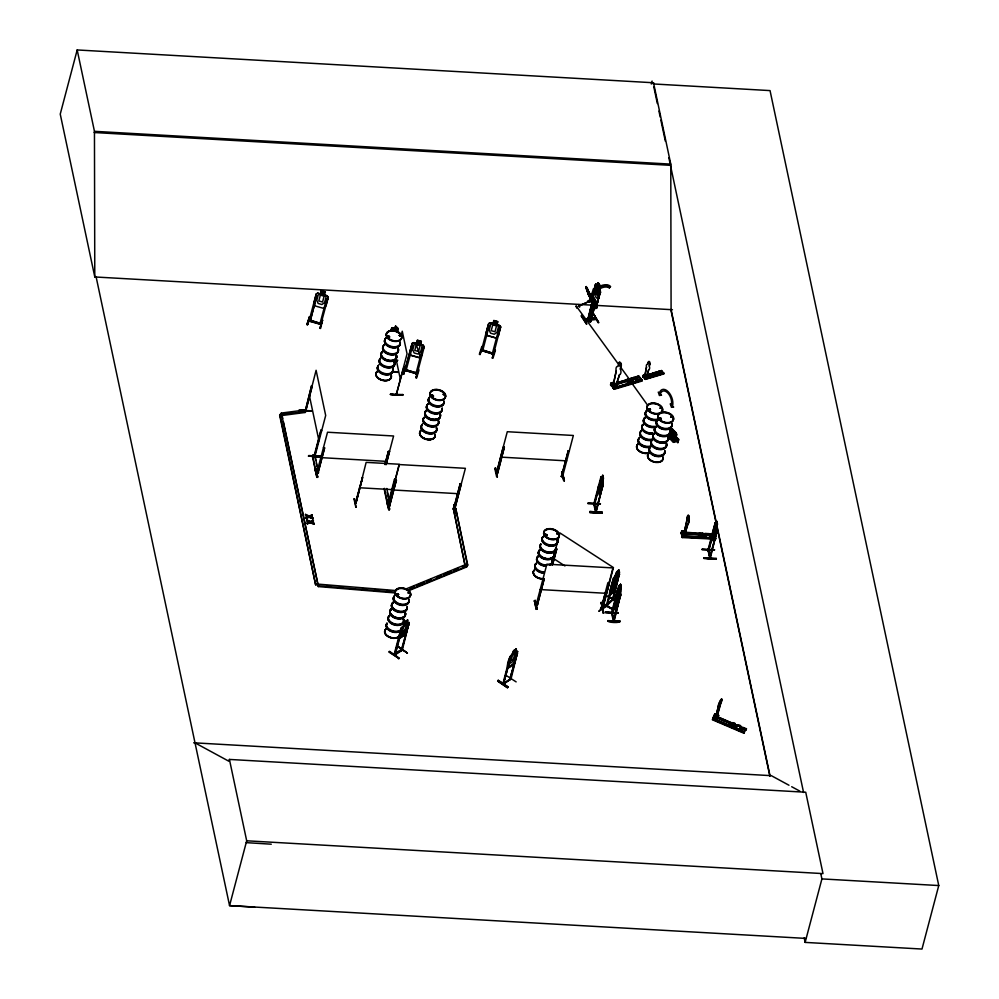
<?xml version="1.0" encoding="UTF-8"?>
<svg xmlns="http://www.w3.org/2000/svg" width="999" height="999" viewBox="0 0 999 999"><rect width="100%" height="100%" fill="white"/><g stroke="black" fill="none" stroke-linecap="round" stroke-linejoin="round"><path stroke-width="1.5" d="M402.822 394.555L390.297 394.38L402.734 395.292L390.334 394.368L402.747 395.229L402.822 394.53M644.58 376.261L645.516 375.974M645.704 375.849L645.529 375.324M646.216 377.485L648.701 369.692A2.835 1.511 73.4 0 0 649.25 365.996L649.999 363.661A1.424 0.762 73.4 0 0 649.5 361.725A1.424 0.762 73.4 0 0 648.438 361.9L647.689 364.235A2.835 1.511 73.4 0 0 646.478 367.195L644.455 377.834L644.505 375.599L645.604 375.849M614.31 606.992L619.343 588.673L619.967 591.271L618.106 600.973L614.984 609.777L614.735 599.974L617.095 591.595M615.821 606.455L616.408 608.553L614.735 599.974M618.656 585.764L611.45 613.011L613.598 621.415L620.779 594.068L619.155 585.539L619.755 587.437M705.556 534.04L681.193 532.842L681.705 530.956L685.102 531.118L685.639 536.351L685.988 535.027L682.592 534.865L682.242 536.188L681.705 530.956M700.274 537.15L682.042 536.013L682.192 537.075M682.205 537.549L682.592 534.865M682.529 531.768C683.129 532.629 683.279 531.868 682.804 532.692M683.378 531.818L684.053 532.617L687.162 519.805A4.258 1.036 -87.2 0 1 688.348 515.322A4.258 1.036 -87.2 0 1 689.26 519.318A4.258 1.036 -87.2 0 1 688.074 523.801L684.44 535.439L687.811 523.788A4.258 1.036 -87.2 0 0 688.998 519.305A4.258 1.036 -87.2 0 0 688.086 515.309A4.258 1.036 -87.2 0 0 686.9 519.792L684.253 532.767L684.29 531.73M681.38 533.666L681.243 532.604L682.055 536.888L715.684 538.736L715.496 537.912M584.615 320.117L596.116 318.569M596.228 319.443L584.727 321.016M579.195 306.106L588.673 301.461M602.971 482.992L602.747 485.064L603.408 478.071L602.684 475.287L603.371 478.084L602.422 483.628L599.924 490.571L599.75 484.09L602.822 475.287M717.007 531.156L717.082 529.07M611.251 586.5L611.201 589.06L616.096 584.278L617.594 580.606L616.008 584.265L611.151 588.848M611.276 588.911L611.376 586.563M618.156 575.711L618.056 578.059L618.119 575.499M682.28 535.064L682.717 530.981L681.98 535.039L682.841 532.242M613.898 383.379L612.961 386.9L612.137 385.614L612.874 382.842L615.821 386.326L619.542 374.625A4.258 2.273 73.4 0 0 620.379 369.093L621.278 365.659A2.123 1.136 73.4 0 0 620.529 362.749A2.123 1.136 73.4 0 0 618.93 363.024L618.031 366.446A4.258 2.273 73.4 0 0 616.221 370.891L613.473 383.678C614.934 384.453 612.649 383.079 613.024 384.565M612.849 383.891L612.762 383.641M616.221 370.891L613.436 384.29M682.292 532.317L682.816 531.743L682.891 532.542M681.992 533.766L682.417 530.968L682.854 532.092M684.702 535.464L684.303 532.167L711.688 534.115M612.137 613.136L611.788 612L612.499 612.949M616.733 595.104L611.775 613.873C612.212 609.802 614.885 624.687 613.673 620.304M614.298 620.329L613.611 619.542L613.398 620.566M684.24 532.742L684.215 531.805L684.44 535.439M684.402 532.217L684.215 531.88M594.705 306.568L595.367 306.443L594.368 305.994L594.855 305.557L590.684 321.715L589.185 321.004L590.184 320.866M595.104 307.729C598.726 299.987 596.528 311.738 596.266 307.43M595.304 306.356L595.379 308.454M613.923 384.091C614.035 383.966 614.81 383.079 614.71 384.091M614.81 383.828L614.647 383.216M613.036 383.878L613.486 384.078M593.369 292.719L592.944 296.703L596.853 303.097L598.314 300.774M593.431 292.794L593.131 296.641L596.965 302.909M714.235 714.909L713.873 717.707L715.346 713.873M714.722 715.409L715.072 714.535L714.735 715.459M714.36 715.109L714.66 714.36M714.972 714.685C714.772 714.797 716.295 716.121 716.383 715.097M304.832 411.176L305.557 411.95L305.107 410.077L305.319 411.014M311.588 385.689L305.07 411.938L311.588 385.689L312.188 386.476L305.519 411.788M305.482 411.875L316.096 370.279L325.686 415.472L314.922 456.381L314.185 455.507L321.016 430.107L314.485 456.368C314.96 455.482 314.673 453.758 314.81 455.494M314.298 455.507L314.473 456.268L314.548 454.582M592.395 298.501L591.895 297.665M594.155 503.746L594.567 504.857L598.426 489.847M595.566 512.325L602.634 486.151L596.103 512.4L596.003 511.65M708.641 550.774L707.966 550.087L715.234 522.827L712.899 531.268M708.865 550.024L708.229 549.05L707.991 549.987M709.565 557.679L710.551 557.467L709.852 556.68M709.802 556.755L708.366 550.262M710.239 558.366L708.416 549.999M683.903 532.267L683.965 532.604M607.779 620.741L620.129 621.153C620.841 623.326 606.818 622.727 607.779 620.629L620.129 621.216M620.042 621.615L607.692 621.216M613.086 384.053L613.086 384.116M716.433 715.259L716.221 715.346M308.566 456.093L320.991 457.167L308.516 456.043L321.041 456.193L308.666 455.544M321.004 457.142L321.029 456.168M589.797 512.487L602.185 513.149L589.797 512.512L589.835 511.513L602.222 512.275L589.835 511.575M589.735 512.087L602.185 513.211M703.92 558.516L716.308 559.228L716.333 558.291L703.808 558.116L716.295 559.265M703.845 558.104L716.233 558.866L703.845 558.166M614.26 383.279L614.447 383.991M619.617 595.966L619.005 599.937C621.44 595.404 615.147 580.332 619.755 595.978M615.821 598.114L616.57 594.155M602.722 485.014L599.65 495.629L598.164 489.048L598.763 485.127L598.264 489.098L599.662 495.454M714.772 539.435C712.687 546.328 711.9 532.604 712.874 531.193M355.769 502.872L355.319 503.234M388.449 505.069L387.762 504.745C390.022 502.21 385.239 506.618 390.259 504.82L389.622 505.831L396.378 480.057L395.267 479.995L388.536 505.731L399.338 464.56L465.397 468.319L454.607 509.153L453.471 509.428L454.707 508.129M602.11 606.917C605.019 604.857 598.189 612.512 601.148 607.754C604.495 607.817 599.862 608.816 602.147 606.88M644.892 376.011L646.478 367.195M716.033 715.821L716.533 715.421L715.908 715.821M718.206 706.842L715.309 718.606L716.907 716.308L720.479 703.583A4.258 0.737 -66.8 0 0 721.665 699.1A4.258 0.737 -66.8 0 0 719.392 702.359A4.258 0.737 -66.8 0 0 718.206 706.842L715.546 718.706L717.145 716.408L720.716 703.683A4.258 0.737 -66.8 0 0 721.902 699.2A4.258 0.737 -66.8 0 0 719.642 702.459A4.258 0.737 -66.8 0 0 718.456 706.955M592.095 297.165L595.429 284.315L596.378 284.041L600.212 290.447M594.155 290.01L595.554 284.303M591.858 300.05L592.857 295.692M594.343 289.985L595.829 284.278L594.393 290.784M591.795 300.774L593.656 293.644M592.195 300.711L593.306 296.441M595.167 290.197L598.201 282.779L599.999 285.477L599.45 287.575M597.539 286.089L598.326 282.754M598.701 289.698L597.177 295.554L595.616 293.019M599.25 287.6L599.912 285.489L598.201 282.779M596.141 308.142L600.237 291.671L595.754 307.405M596.528 305.931L600.237 291.671M599.837 291.72L596.203 308.154L591.108 299.638M596.253 308.241L596.253 305.082L596.915 305.157M600.499 292.407L596.977 303.072M769.979 775.599L671.091 309.653L670.779 164.123L653.508 82.755L77.185 49.95L60.24 114.111L94.805 276.96L591.633 305.132M254.658 907.154L229.558 905.618L96.129 276.935L94.78 276.848L94.455 131.319L77.185 49.95M282.729 418.544L282.08 415.497L305.082 412.475L305.282 411.675L279.882 414.56L279.67 415.359L315.634 584.802L318.044 584.939L318.294 586.575L395.129 592.931M281.119 413.873L281.331 413.074L304.32 410.052L305.282 411.675M306.93 324.563L309.49 316.795L306.93 324.575L307.717 324.238M309.078 320.167L309.041 321.191L316.221 293.806L317.794 293.057C322.153 297.814 321.89 284.952 320.617 294.068L318.331 294.53L316.795 300.362L318.144 303.446L321.903 304.52L324.575 302.597L326.111 296.765L324.375 295.142L325.387 291.87L321.341 290.796M314.123 302.285L316.346 293.881M316.845 295.729L310.04 321.391M310.177 321.428L314.872 303.197M321.316 323.639L309.29 319.817L308.803 321.041L321.079 324.563L321.391 323.314L320.317 323.002L319.817 324.275L326.548 298.813L327.747 298.851L326.548 298.813M322.577 320.092L320.554 328.496L320.092 327.834M321.141 323.614L320.791 324.563L328.147 297.252M298.888 410.689L311.401 410.814L299.001 410.139M304.32 410.052L305.082 412.475M305.045 411.85L305.107 410.077M229.42 759.427L246.691 840.796L823.001 873.601L805.731 792.232L229.42 759.427L228.933 761.275L195.017 742.869M312.4 456.031L312.612 455.232L315.022 455.369L318.406 473.114L315.996 472.977L312.4 456.031L314.81 456.168L315.709 460.402M314.198 455.594L314.435 454.67M314.81 456.168L315.06 454.57M315.622 468.868L317.719 476.91L316.895 477.397L315.047 468.868L316.92 477.347M315.996 472.977L312.612 455.232M305.557 514.385L308.416 516.82L305.557 515.559L305.557 514.385L309.141 515.996L312.113 514.797L312.113 516.008L309.777 516.933L312.262 515.472M316.92 472.065L318.294 472.49L316.671 473.339L327.522 432.23L393.594 435.989L386.089 464.373M317.957 472.09L317.707 473.014M309.915 516.396L312.712 517.632L312.712 518.806L309.19 517.22L306.169 518.444L306.169 517.232L308.554 516.283M317.807 473.489L324.563 447.714L323.451 447.652L324.638 448.014L317.919 473.414L316.945 473.401M306.169 518.444L306.169 517.232M306.73 519.88L309.578 522.315L306.73 521.053L306.73 519.88L310.302 521.49L313.286 520.292L313.286 521.503L310.939 522.427L313.424 520.979M311.076 521.903L313.886 523.126L313.886 524.3L310.352 522.727L307.342 523.938L307.33 522.727L309.715 521.778M307.342 523.938L307.33 522.727M309.19 517.22L312.849 518.281M306.593 520.404L310.302 521.49M312.113 516.008L312.113 514.797M310.352 522.727L314.023 523.776M312.712 518.806L312.712 517.632M313.286 521.503L313.286 520.292M313.886 524.3L313.886 523.126M246.691 840.796L229.558 905.618L805.881 938.411M315.634 584.802L279.882 414.56M281.331 413.074L318.044 584.939L283.379 421.603M318.294 586.575L318.256 584.14L315.846 584.003M391.096 330.806C390.771 327.597 393.256 326.336 394.842 329.433M391.196 330.769L391.933 327.997M399.113 333.341L397.302 331.78L398.226 328.609L395.604 326.124L394.78 329.245M395.604 326.124L394.73 329.47L393.144 329.27M388.673 505.357L399.175 464.235L366.146 462.362L355.906 503.209L362.562 477.522L355.344 502.847M355.382 503.221L356.218 502.297M355.906 503.209L362.562 477.522M401.074 335.714L402.26 331.231L407.055 353.833L396.278 394.705L403.321 368.906M356.181 507.28L354.308 498.713M391.995 372.477L392.307 371.578M392.994 368.668L395.654 358.591M391.895 372.04L398.002 371.84L391.795 371.516M405.969 366.558L405.282 366.371L402.972 374.163L403.721 373.813M411.688 344.955L404.895 370.629L406.131 370.966L404.895 370.292M405.119 370.354L417.07 374.001L424.288 346.728L423.151 345.217L420.542 344.48L421.378 341.358L417.345 340.222L416.496 343.431L413.773 342.57L412.187 343.331L404.795 370.641M410.089 351.81L412.312 343.406M405.856 370.979L406.231 369.618L405.269 369.418L406.118 370.017M412.799 345.267L406.056 370.629M406.131 370.966L406.381 370.042M384.965 464.31L388.399 451.361L389.51 451.411L386.151 464.672M385.04 464.61L388.399 451.361M421.216 341.421L420.354 344.63L422.102 346.241L420.554 352.073L417.882 354.008L414.123 352.947L412.762 349.875L414.31 344.043L416.595 343.569L417.445 340.359L421.178 341.508M416.983 374.038C414.76 374.563 415.946 371.079 417.395 372.814M422.54 348.264L423.738 348.301L422.627 347.989L415.946 373.738M415.934 373.776L416.308 372.427L415.884 372.964L406.468 369.78M416.795 374.013L417.157 372.664M416.071 377.659L418.431 369.455L418.956 370.167L416.633 377.959L416.158 377.297M390.047 505.619L387.637 505.482L394.468 479.345L395.092 479.67L394.468 479.345M388.324 504.77L395.03 479.37M389.86 505.756L390.047 504.532M396.378 480.057L389.622 505.781M388.786 509.677L386.863 501.211L388.711 509.74L389.51 508.678M399.051 636.063L399.225 638.661L405.319 634.602L409.19 622.664L408.554 622.015L401.273 627.672L393.993 654.969L395.167 654.807L394.368 653.983M399.163 636.138L401.448 627.734M401.136 629.832L401.86 629.37L394.418 655.307L395.267 654.757L402.647 626.81L404.233 624.912M401.523 629.133L394.493 655.244L402.36 650.174M400.924 637.412L404.995 621.74L407.604 620.042L406.78 623.164M407.704 620.117L405.094 621.815L404.17 624.875M403.359 635.826L407.604 620.042M398.551 658.816L399.138 658.016L389.448 651.298L388.923 652.072L398.976 658.453M401.835 649.737L402.609 649.25L401.423 649.362L401.111 650.474L402.272 650.312L401.985 649.013M402.26 650.224L408.628 624.55L401.236 650.324M401.536 650.649L409.19 622.664M394.343 654.07L402.247 648.975M480.019 354.508L482.642 346.241L481.818 346.566L479.345 354.308L480.019 354.508L482.455 346.616M493.731 353.359L481.568 349.95L482.679 349.812L482.579 351.161L489.248 325.462L488.149 325.137L481.343 350.811L482.317 351.124M496.291 338.087L498.489 335.377L496.266 338.174L486.813 335.464L486.388 331.993L488.636 323.539L490.209 322.789L492.957 323.576M482.579 351.161L482.704 350.199M397.777 646.303L407.167 652.871M493.856 320.679L497.614 321.753L496.79 324.875L498.526 326.498L496.978 332.33L494.305 334.253L490.559 333.179L489.198 330.095L490.746 324.263L493.031 323.801L493.781 320.442L497.802 321.603L496.953 324.812L499.575 325.474L500.711 326.985L498.464 335.464M492.12 353.896C495.254 350.599 492.282 356.031 492.295 353.234L482.917 349.962M499.05 328.271L492.257 353.933M492.295 358.029L494.917 349.762L492.295 358.029L492.969 358.216L495.417 350.399L494.917 349.762M500.561 326.985L493.494 354.295M454.046 504.595L454.445 507.804M462.25 566.645L467.482 565.634L467.694 564.835L455.706 508.354L453.296 508.216L465.072 565.496L466.658 566.957L408.728 590.684M453.434 509.378L460.202 483.703L461.326 483.753L454.682 509.453M453.696 509.44L460.202 483.703M455.706 508.354L467.482 565.634M465.072 565.496L453.296 508.216M466.658 566.957L465.284 564.697L405.944 588.998M495.616 467.919L494.78 468.406L496.665 476.885L497.352 476.923L495.516 467.957M496.778 471.59L498.064 471.978L496.953 471.965L496.728 472.927L503.221 447.14L504.333 447.202L497.577 472.977L496.441 472.827L507.292 431.718L573.351 435.477L562.524 476.673L561.326 476.236L562.699 476.311M504.333 447.202L497.702 472.977L498.064 471.978M581.555 315.859L586.65 324.263L581.093 315.934L581.843 315.372M583.99 319.081L595.491 317.57M588.324 319.056L592.032 302.522L587.986 318.481L589.497 318.993L588.498 319.131L592.694 303.259L593.643 303.197M592.057 302.622L588.349 319.18L592.395 303.197M591.433 309.665L589.135 318.319L587.862 318.494M651.311 84.053L652.097 81.056M589.36 318.918L593.681 303.034M593.531 305.02L589.198 321.091L593.381 305.132L594.979 305.794M589.735 321.715L593.518 305.207L594.08 305.944M594.467 304.92L589.685 321.79L593.93 305.844M592.27 313.723L590.734 319.493L594.293 306.493M593.031 310.839L594.555 305.07M653.508 82.755L653.184 83.941L770.042 90.597L938.76 885.551L921.99 949.05L805.132 942.394L804.17 937.824M594.892 305.644L590.634 321.628L590.359 320.941M598.139 322.752L593.344 313.861L598.776 322.677L593.843 314.285M498.239 680.269L497.677 681.081L507.455 687.749L508.029 686.925L498.189 680.344L508.016 686.937M513.911 663.548L515.409 659.827L513.911 663.548C503.221 675.824 507.967 656.63 512.799 653.796L513.623 650.674C520.541 645.741 511.688 653.746 517.632 651.623M509.965 658.791L503.246 684.253L510.327 658.079M506.056 675.374L516.146 681.892M503.621 683.478L511.288 655.744L513.673 650.711L516.296 649.013M562.4 474.95L561.925 471.69L564.36 480.706M561.388 476.535L568.156 450.849L569.343 451.198L568.156 450.849M568.231 451.136L561.538 476.61L561.9 475.661C564.123 475.074 562.312 477.972 561.45 476.248M515.347 652.297L516.183 648.938M511.013 679.008L517.282 653.383L509.777 679.32L517.732 651.523M517.282 653.383L510.114 679.545L511.263 678.084L510.089 678.209L509.89 679.17M510.139 678.246L511.151 678.096L510.926 679.145L503.384 684.165M563.861 480.631L561.913 472.09L564.36 480.731L563.886 480.219M535.002 600.749L537.075 608.841L536.238 609.328L534.44 600.786L536.925 609.365M535.189 600.362L534.365 600.849M602.347 609.053L612.936 567.919L546.878 564.16L536.026 605.282L537.375 605.394L536.088 604.994C536.5 602.472 538.611 605.581 536.451 604.02M537.15 605.382L537.3 604.02L537.574 604.682M537.162 605.419L543.918 579.645L542.794 579.595L543.98 579.944L537.275 605.344L536.151 605.282L536.413 604.432M551.411 564.41L555.856 548.376L556.768 548.963L552.584 564.797M555.981 547.889L559.927 532.942L613.423 567.557L602.734 608.453L601.535 608.091M552.322 564.984L556.768 548.963M613.848 382.142L611.013 382.992L610.576 384.652L614.248 389.298L642.295 380.944L642.107 380.257L613.561 388.524L613.049 387.949L614.048 388.773L642.07 380.432M611.013 382.992L610.938 384.627L613.91 387.974L639.934 380.157M613.211 386.825L613.698 384.128M613.91 387.974L614.26 386.65L617.107 385.801L616.945 387.762M614.26 386.65L613.723 388.673L642.107 380.257M618.93 363.024L618.718 363.087A2.123 1.136 73.4 0 1 620.304 362.812A2.123 1.136 73.4 0 1 621.066 365.721L620.379 369.093M616.758 387.125L617.107 385.801M600.399 503.733L588.011 503.021M625.699 379.832L629.133 384.128L625.699 379.832L628.546 378.983L631.98 383.279L628.546 378.983M594.592 504.707L593.906 504.67L594.542 503.009M594.068 504.845L601.036 478.621L600.761 479.358M594.717 503.196L594.305 503.933M601.985 478.608L602.822 475.487M595.379 511.613L595.716 510.514L596.44 511.401L595.416 511.463L595.666 512.375L602.859 485.027M631.068 378.246L634.502 382.53L631.068 378.246L633.915 377.397L637.35 381.693L633.915 377.397M596.066 511.65L596.141 510.539M635.814 376.835L639.248 381.118L635.814 376.835L638.648 375.986L642.095 380.269L638.648 375.986M602.222 512.212L589.697 512.037M643.294 376.998L643.144 375.224L645.042 374.662L643.094 376.311L645.079 378.546L645.317 377.659L647.389 377.31L647.102 378.409L644.218 375.174L643.731 377.023L644.392 375.124L646.977 377.984L647.215 377.098M648.438 361.9L647.689 364.235M661.588 370.554L646.915 375.124L661.588 370.554L664.01 373.863L645.279 379.42L645.317 377.659M649.25 365.996L649.999 363.661M598.901 611.313L606.893 606.118L606.318 605.781L613.573 578.234L615.946 575.174L616.733 572.015L618.831 569.992L616.608 571.952L614.51 577.16L611.813 590.297L613.761 588.411L617.02 579.095L618.706 569.929M601.51 604.133L603.933 613.174L603.246 613.136L601.535 604.133L603.246 613.136M600.961 608.978L607.742 583.291L608.928 583.641L607.742 583.291M602.097 605.631L605.519 592.669M601.785 607.804L601.535 607.267M602.347 605.431L605.769 592.482M602.247 607.729L602.097 609.078M614.235 600.249L607.679 596.053L614.585 599.912M611.538 591.333L610.764 591.296L615.559 576.148L617.507 574.275L616.358 581.568L612.712 592.607C607.142 599.338 614.348 587.599 610.014 592.882L611.8 583.916M618.831 569.992L617.906 573.289L619.43 571.753L613.398 578.196L609.527 592.345M606.868 605.669L613.661 579.545L607.367 605.269C606.081 607.192 606.967 602.597 607.617 604.345M618.044 612.662L605.694 612.137M610.614 594.63L611.413 591.271M612.549 600.212L619.343 574.088L612.999 599.775L606.743 605.694M615.859 586.388L619.605 572.265M619.318 571.69L612.437 600.312L612.699 598.563M612.612 600.237L612.949 598.488M611.875 608.603L601.236 602.21L600.761 603.059L611.863 608.516M611.912 612.887L611.75 613.786M617.519 592.12L618.706 587.637M612.075 613.124L612.387 612.2L611.7 612.175M612.262 613.873L615.334 601.848M619.617 587.637L620.579 584.315L621.253 587.1L620.304 592.669L616.233 605.419L615.596 602.822L617.457 593.119L620.579 584.315M620.441 584.315L620.729 592.02M615.122 609.777L615.809 606.655M618.98 599.862L613.498 621.353M619.318 598.151L620.529 595.179L614.11 621.266M668.194 437.162L670.329 439.26L670.903 438.261L668.756 436.176M670.429 428.696L672.564 430.794L673.139 429.807L670.991 427.709M670.329 439.26L670.903 438.261M672.564 430.794L673.139 429.807M677.821 442.445L678.583 439.523L676.048 437L675.611 434.602L670.866 429.882M675.436 440.059L677.871 442.632L678.808 439.46L676.261 436.938M685.988 535.027L685.626 537.012L684.665 532.779M699.325 533.166L700.212 537.737L699.325 533.166L702.734 533.329L703.608 537.899L702.734 533.329M705.744 533.491L706.63 538.061L705.744 533.491L709.153 533.653L710.027 538.224L709.153 533.653M714.51 549.8L702.122 549.1M711.325 534.103L712.299 538.336M708.016 550.736L708.703 550.774L715.147 524.7M708.191 550.924L714.747 526.186M708.616 550.948L712.936 534.428M716.945 521.366L713.86 530.157L714.048 536.65L714.997 535.539C716.246 535.164 718.331 514.173 716.108 524.487M716.483 523.576L716.758 522.539L716.832 525.249M710.439 557.467L710.214 558.478L716.745 532.23L709.602 557.604M710.014 557.442L709.789 558.453L716.97 531.106M710.314 558.391L710.264 556.605M743.718 733.141L712.387 719.767L713.298 717.207L716.483 718.556L716.133 719.879M713.298 717.207L712.949 718.518L715.109 719.492M713.873 717.707L715.059 713.761M716.483 718.556L715.858 720.479L718.693 715.371L715.321 714.285L718.693 715.371M731.88 722.851C740.559 721.253 727.559 733.416 735.152 723.875M737.974 725.087C731.992 735.389 738.111 720.129 741.058 726.773M743.181 727.684L746.44 728.708L745.654 730.306L739.909 727.921M713.236 718.556L712.612 719.342L744.005 732.729L740.783 731.143L743.268 727.359M805.132 942.394L821.915 878.908L820.941 874.362M403.646 374.35L406.044 366.034M417.145 373.064L416.034 372.427M415.709 373.626L417.145 373.738L404.982 370.354M415.946 377.759L418.406 369.455M412.187 343.331L413.798 342.694L423.151 345.217M409.952 351.785L410.364 355.269L419.842 357.917L422.04 355.207M646.353 377.447L648.701 369.692M315.734 295.404L316.758 295.991M307.555 324.613L310.227 316.508L307.605 324.775M317.794 293.057L327.135 295.829L328.296 297.252L326.049 305.731L323.851 308.441L314.398 305.731L314.011 302.185L314.523 305.657M324.538 295.08L327.173 295.741M319.88 328.296L322.527 320.03M320.005 328.246L322.49 320.504M488.149 325.137L489.16 325.724M486.388 331.993L486.938 335.389M490.184 322.864L499.55 325.562L500.711 326.985M481.58 350.537L493.356 354.258M500.162 328.584L498.963 328.534M591.758 293.931L593.443 288.998L595.504 290.759L596.615 289.698A11.888 7.805 -36.5 0 1 609.515 286.151L610.514 286.663L609.365 287.862L608.491 287.425A10.177 6.693 -36.5 0 0 596.503 291.383L595.854 290.497L597.914 292.257L592.407 294.817L591.758 293.931L595.891 292.02M592.407 294.817L594.093 289.885L593.443 288.998M683.116 531.805L683.154 532.554M396.978 393.743L396.316 393.344L397.015 393.793M611.85 584.028L613.199 580.232L618.231 575.561M387.387 336.675L388.112 336.139M388.748 336.126C391.858 337.437 386.551 338.686 387.712 336.263M399.6 335.389L399.25 335.427M431.331 395.429L431.243 396.116M431.643 395.329L431.905 396.316M431.605 395.941L432.33 395.154M432.817 396.441L432.879 395.329M433.504 396.128L431.905 396.653L431.481 395.279M443.681 394.617L444.018 393.956L444.33 394.742M443.993 393.981L443.968 394.655M397.939 594.605L398.064 593.93M398.539 594.617L397.689 594.967M408.054 592.807L409.066 592.444M409.016 593.281L408.566 592.444M408.691 593.256L408.816 592.619M409.041 593.094L408.841 592.469M545.242 534.69L546.553 535.614M547.127 535.664L547.065 534.964M556.793 533.678L557.479 533.104M557.617 534.015L557.554 533.166L556.668 533.666M557.979 533.978L557.629 533.204M649.063 410.002L648.638 408.941M650.486 409.727L649.238 410.189M660.089 407.842L661.363 408.129L660.139 408.291M660.564 408.191L661.363 408.241M659.29 418.106L659.864 419.318L661.388 418.981M660.202 419.268L659.49 418.344L660.214 417.969M661.001 418.956L660.701 417.857L660.601 419.155M671.116 417.357L671.615 416.583L671.827 417.307M671.39 417.257L672.165 416.87L671.303 417.32M672.077 416.883L671.827 416.833M600.761 603.046L611.538 608.878M399.125 638.586L405.207 634.54L406.88 630.968M714.347 716.907L714.585 716.333L737.437 726.173M743.706 733.154L744.455 731.842L715.996 719.667M745.654 730.306L745.841 729.882M599.65 495.629L600.674 493.469M713.623 541.695L714.784 539.547M618.144 589.435L616.97 591.695L618.131 589.61M618.468 602.497L617.407 604.657L618.581 602.397M497.689 681.056L507.48 687.687M389.31 651.748L398.951 658.503M655.943 374.088L654.595 373.389L654.457 374.525M655.906 374.55L655.719 373.614M708.141 549.138L708.516 550.187L708.728 549.2M353.996 498.763L355.831 507.23M744.193 732.479L732.779 727.609M732.991 727.185L744.517 731.992M587.899 503.409L600.274 504.095M702.035 549.45L714.397 550.187M298.888 410.527L311.188 410.839M607.579 604.258L606.518 605.344M612.737 599.313L613.311 598.701M605.581 612.512L617.931 613.036M683.516 532.592L683.903 531.992M589.997 298.501L591.046 300.062M390.085 504.87L388.923 504.433M712.699 719.342L715.072 715.671M731.967 722.514L729.482 726.31L732.754 727.334M741.146 726.448L738.661 730.232L735.576 728.546M743.955 732.504L746.44 728.708M607.367 605.269L606.505 604.557L607.167 604.77M613.299 598.888L612.25 598.988M586.688 323.788L581.818 315.372M583.903 319.43L595.379 317.944M317.62 476.948L315.821 468.431L315.022 468.918M387.562 500.811L389.435 509.29M389.31 509.677L387.674 502.634M536.251 609.315L534.44 600.786M596.003 308.366L590.634 300.487M503.059 683.004L504.22 682.904M592.444 298.589L591.87 297.852L592.507 297.764M394.093 654.994L401.86 649.937M405.919 366.408L403.596 374.188M399.725 335.701C400.649 334.116 400.761 336.551 399.388 335.427M431.543 395.816L433.091 396.029M432.954 396.378L432.717 395.242M443.231 394.056L443.743 393.906M396.803 594.692L396.878 593.756L397.989 593.768M397.989 594.855L398.214 594.193M408.429 592.844L409.19 592.757M648.214 409.115L649.313 408.766M648.826 408.878L649.15 409.677M648.601 409.553L649.525 408.728M650.162 409.303L649.937 409.977L649.487 408.803M661.038 407.904L660.376 408.129L661.151 407.754M545.404 534.453C543.493 536.75 548.913 535.651 546.728 534.665M545.978 534.378L545.392 534.977M659.44 417.957L659.914 419.168M659.652 418.106L659.715 418.881M671.016 416.895L672.327 417.32L671.116 417.132M557.767 534.128L557.742 533.241M614.772 588.124L610.014 592.882M614.885 588.186L613.411 589.422L612.712 592.607M612.724 591.346L611.201 593.606L612.449 592.395M610.501 594.567L612.662 592.582M613.661 579.545L613.086 580.094L614.035 579.745M619.717 574.288L618.768 574.637M606.368 605.494L612.849 599.313M594.855 289.885L595.966 288.823A11.888 7.805 -36.5 0 1 608.866 285.264L610.514 286.663M316.858 473.014L316.858 472.127L318.231 472.752M316.77 473.026L317.857 473.114M318.132 472.515L316.92 472.415M496.378 472.539L497.814 472.902M561.563 476.161L562.899 475.337L561.563 475.874M654.407 373.476L654.67 374.65L655.956 374.375M599.1 610.876L606.468 605.257M597.24 305.919L592.27 299.238L596.528 305.644M517.207 650.961L509.94 656.63L502.834 684.003L503.683 683.266M517.619 653.621L516.57 653.87M513.761 663.411L507.867 667.394L507.917 665.022M502.909 683.953L510.901 679.02M403.958 625.961L406.381 624.375M402.41 631.793L404.845 630.207M408.966 624.787L407.904 625.012M394.318 653.945L401.623 650.037M397.49 646.103L407.43 653.109L397.477 646.49M308.891 320.766L321.166 324.288M481.555 349.575L481.218 350.774M596.328 511.388L594.243 504.183M596.078 512.312L594.318 504.02M594.83 305.756L594.03 305.856M387.987 336.576L388.399 337.063M388.161 337.013L389.41 336.813L387.737 337.175M400.362 335.876L400.324 334.99M433.116 396.103L432.117 396.128M433.104 396.715L433.491 395.929M650.099 409.702L649.05 409.952M396.728 593.656L396.191 594.393M408.778 592.382L408.329 593.269M409.14 592.807L409.091 592.519M545.554 534.365L544.88 534.727L545.554 535.539M545.616 534.428L545.304 535.302M546.928 535.676L546.103 535.714M557.867 533.928L556.755 533.566M586.176 286.613L591.833 299.912L586.825 289.248L591.258 299.4M590.921 299.101L591.196 301.174L586.088 287.287L590.896 295.492L593.369 302.435M589.972 293.619L591.283 295.304L590.446 294.742L595.604 308.566M590.771 295.554L590.446 294.742M593.718 304.071L588.236 294.33L593.593 304.133L593.319 302.322M586.301 286.551L588.436 292.245M586.888 287.912L586.038 287.35M600.986 476.873L601.598 476.523L601.86 478.409M715.097 522.814L715.709 522.589L716.108 524.687M488.723 323.701L490.234 322.902M591.071 299.613L588.236 300.911L591.021 299.4L589.472 295.13M588.761 301.748L579.02 305.669M589.035 302.21C595.891 297.914 588.161 304.695 588.174 300.687M401.71 650.661L401.998 649.899M618.668 585.901L619.293 585.539M616.283 608.553L616.907 608.191M654.37 373.651L655.469 373.663M655.819 374.488L654.707 374.475M409.977 588.049L414.21 586.313M417.045 585.164L424.1 582.267M426.935 581.118L431.168 579.383M436.825 577.06L441.058 575.324M443.881 574.175L450.949 571.278M453.771 570.117L458.017 568.381M407.517 590.459L466.858 566.171M607.617 596.428L614.335 600.099M309.99 516.121L311.975 515.322M306.306 517.907L309.328 516.695M307.48 523.401L310.502 522.19M310.165 522.015L313.137 520.829M394.892 361.213L397.652 360.139M394.755 361.738L397.59 360.564M396.553 361.513L393.831 362.687L396.566 361.613M306.031 517.757L308.416 516.82M307.192 523.251L309.578 522.315M310.239 320.492L320.192 323.401M590.684 321.715L590.484 320.929M676.798 434.915L676.198 432.929L676.598 434.915L674.775 442.232L673.601 442.332L668.756 437.387M673.601 442.332L668.868 437.35M677.871 442.632L675.274 439.922L674.013 440.634L669.268 435.926M593.868 503.908L593.906 504.67M619.542 374.625L615.609 386.388L612.624 382.917L612.137 385.614M611.288 383.304L614.123 382.455M617.544 382.53L638.199 376.386L639.235 377.31M616.158 383.092L638.561 376.311M616.433 383.129L638.723 376.998M613.586 384.39L610.714 385.339M616.533 383.516L625.386 380.881M628.334 379.995L631.281 379.121M615.159 384.028L625.474 380.944M628.408 380.07L631.38 379.195M615.297 384.228L636.301 377.959M615.372 384.303L636.288 378.184M642.644 376.461L645.366 375.911M615.746 384.715L637.961 378.209M647.215 375.462L660.152 371.603M643.381 377.297L660.302 371.753M643.056 376.923L662.062 371.728M646.228 376.398L660.614 372.115M646.278 376.448L660.664 372.165M614.535 386.963L617.382 386.113M645.504 377.872L647.389 377.31M616.408 387.025L639.947 379.932M661.987 373.476L644.505 378.534L663.511 373.339M644.855 378.921L663.935 373.189M613.498 388.449L634.14 382.305M634.59 382.205L642.182 379.945M661.338 370.891L663.873 373.414L644.555 378.584M391.82 328.034L392.994 327.684M681.368 533.578L681.368 534.053M682.192 537.012L715.784 538.174L712.387 538.011M715.546 538.548L715.696 539.21L682.205 537.549M495.317 468.369L497.352 476.923M387.837 336.213L388.773 336.101M388.886 337.462L389.36 336.551M432.904 396.391L431.88 396.241M444.105 394.755L443.019 394.443M659.565 417.907L660.651 418.069M659.839 418.206L661.051 418.706L660.027 419.018M661.038 419.23L660.214 419.143M545.254 534.453L546.341 534.627M397.14 593.581L396.653 594.43M638.873 377.16L639.372 377.759M663.885 373.401L645.192 379.121L642.856 376.323M610.876 385.539L611.151 385.577M602.484 608.641L601.473 607.991M600.262 290.384L600.561 292.445M595.879 285.077L595.829 284.278M593.206 314.385L593.843 314.31M583.628 319.156L595.541 317.582M496.628 472.502L497.477 472.502M453.671 508.104L454.857 508.229M673.588 442.195L674.8 442.07M399.662 335.002L399.3 335.539M400.199 335.776L400.187 335.364M388.286 336.463L389.273 336.875M432.055 395.492L432.942 395.766M397.814 594.717L397.165 594.617M397.502 594.979L398.164 594.58L397.477 593.993M397.864 595.104L396.303 594.093M616.92 608.329L620.816 594.105M620.716 595.941L620.104 595.167M605.581 612.674L618.069 612.674M605.469 612.2L617.931 613.199M611.95 613.211L613.973 619.83M613.548 619.805L613.736 620.429M681.78 531.281L685.177 531.456M681.43 532.604L683.691 532.717M708.478 534.14L711.65 534.353M684.228 533.379L699.487 534.215M702.497 534.29L705.569 534.515M708.591 534.59L711.663 534.827M699.687 534.34L684.29 533.628L699.65 534.565M702.559 534.54L711.875 534.94M702.584 534.665L711.837 535.177M684.415 534.215L711.85 535.651M682.667 535.189L686.063 535.364M681.867 536.063L706.405 537.225M709.265 537.425L712.487 537.524M703.196 537.25L706.355 537.462M709.29 537.549L712.449 537.762M700.299 537.4L703.696 537.574M706.718 537.724L710.114 537.899M682.017 536.725L700.287 537.637M703.308 537.699L712.474 538.236M305.706 410.277L305.457 411.201M503.284 447.44L504.395 447.502M388.461 451.648L389.573 451.71M308.516 456.043L320.941 456.755M561.788 472.215L562.474 472.252L564.31 480.656M395.329 480.294L396.441 480.357M460.277 483.991L461.388 484.053M388.911 504.383L390.035 505.094M388.549 505.394L389.735 505.744L388.761 505.744M453.608 509.015L454.47 509.065M455.856 513.024L453.971 504.545M455.906 513.486L455.719 513.548M601.398 607.729L602.397 607.817M601.036 608.691L602.135 608.678M601.098 608.978L602.21 609.04L609.34 582.991L608.441 582.405M391.62 371.803L397.864 372.377M94.455 131.319L670.779 164.123M94.143 132.517L670.454 165.322M596.303 305.394L672.452 309.727M500.586 457.105L566.645 460.864M320.816 457.617L386.875 461.388M601.598 476.523L602.934 483.054M600.973 476.748L593.781 504.083L595.654 512.287M602.797 486.925L602.197 486.126M316.208 472.177L318.619 472.315M359.428 487.749L392.457 489.635M392.632 489.96L458.691 493.718M600.424 503.746L587.899 503.571M716.907 532.991L716.32 532.205M714.535 549.812L702.01 549.637M465.284 564.697L467.694 564.835M540.172 589.56L606.231 593.319M193.669 742.794L771.34 775.674L788.973 785.239M821.915 878.908L938.76 885.551M246.204 842.644L271.291 844.192M318.256 584.14L396.615 590.621M327.26 585.701L330.332 585.951M339.548 586.713L342.632 586.975M362.6 588.623L365.671 588.873M374.9 589.647L377.972 589.897M387.187 590.659L390.259 590.909M318.506 585.789L395.342 592.145M562.549 476.223L563.673 480.694M497.727 471.578L497.989 472.24M649.55 409.84L648.913 409.64M660.514 418.906L659.889 418.706M310.327 320.542L309.215 320.192M515.247 652.222L516.246 652.409L514.71 658.241L512.762 661.6L510.377 663.211L509.752 661.575M406.655 623.326L407.692 623.526L406.143 629.358L404.183 632.704L401.748 634.29L401.111 632.642M596.103 307.267L596.603 308.104M668.581 434.577L671.89 435.339L674.275 440.172L672.627 435.302C676.76 437.999 676.348 432.817 672.215 434.028L669.842 429.046M668.681 433.391L671.503 434.115L669.555 430.094M411.613 345.229L412.724 345.542M406.393 370.042L415.959 372.689M419.792 357.704L410.527 355.082L410.114 351.723M486.963 335.302L496.228 337.962M321.441 290.946L325.199 292.02M481.431 350.537L493.331 353.908M309.415 316.845L310.09 317.033M714.972 715.609L746.378 729.258M716.395 716.483L744.954 728.658M714.76 716.295L737.587 725.973M740.371 727.26L744.705 729.02M740.197 727.284L743.131 728.608M715.933 717.157L737.374 726.285M740.122 727.509L743.069 728.721M715.721 717.582L731.43 724.213M734.215 725.486L737.112 726.648M713.111 717.469L716.295 718.83M715.921 719.892L730.244 725.973M715.709 720.304L729.982 726.335M712.674 719.13L744.08 732.617M309.777 516.933L312.575 518.156M310.939 522.427L313.748 523.663M305.419 514.91L307.804 515.984M641.545 380.157L641.408 379.72M610.501 384.827L610.726 385.339M650.037 408.978L650.212 409.528M546.441 534.89L545.491 535.102M545.579 535.264L546.815 534.927A8.079 5.132 14.8 0 0 544.967 535.314M397.752 593.731L398.589 594.53M791.683 786.712L799.824 791.133M612.537 599.637L607.567 604.42M594.093 289.885L595.504 290.759M596.503 291.383L597.914 292.257M555.594 548.576L556.505 549.15M554.52 559.19L564.959 565.946M510.289 678.883L504.22 682.991M395.492 326.161L398.126 328.646L397.19 331.793L392.894 327.734M670.654 427.834L672.802 429.932M670.766 428.571L672.901 430.656M668.418 436.301L670.554 438.399M668.531 437.038L670.666 439.123M671.316 428.084L676.198 432.929M671.203 428.121L676.136 432.992M643.893 376.973L644.617 377.784M613.773 383.778L615.759 386.014M355.594 502.26L356.144 502.559M389.26 336.426L389.323 337.138M396.278 594.605L397.877 595.267L398.539 594.417M423.039 345.392L424.113 346.815M327.085 295.829L328.122 297.34M608.716 286.975L609.365 287.862M576.423 306.306C578.771 311.438 574.5 304.358 576.423 306.306L632.067 382.954M628.97 379.17L647.839 405.519M588.124 290.11L586.813 287.612M589.86 293.731L587.612 290.172L590.909 297.54L589.173 292.719M590.933 298.876L589.972 298.376L590.359 299.151M590.721 299.837L595.953 308.279L590.846 294.555M593.344 313.861L598.351 322.265M591.371 299.176L587.824 289.248M578.921 306.144C580.856 309.665 578.296 302.722 578.471 305.057M648.251 409.415L649.512 410.402L650.486 409.54M594.38 305.756L595.042 307.867M586.438 287.163L591.096 300.15M588.411 294.343L585.876 287.337L588.286 294.405M415.884 343.256L420.379 357.267M614.485 606.98L615.122 609.577M620.416 585.489L620.541 588.199L620.142 586.538M615.871 598.076L617.407 604.657M598.975 288.649L599.537 291.059L598.014 296.915L596.528 298.077L594.967 295.529L594.842 292.944M535.164 600.362L536.975 608.878M454.795 506.456L456.356 513.511M387.874 502.222L389.398 509.777M321.441 430.132L321.616 430.894L321.016 430.107M315.659 468.818L317.582 477.435M387.637 500.162L389.672 509.178M387.874 501.973L389.335 509.165M653.833 86.963L657.342 103.534M658.94 111.064L660.227 117.095M660.863 120.105L665.346 141.209M668.855 157.78L803.571 792.469M716.807 521.353L717.532 524.138L716.57 527.26L717.045 529.133M670.841 309.628L715.821 521.565M716.783 526.136L769.867 776.198M715.571 522.589L716.92 529.12M712.412 535.139L713.761 541.695M708.004 550.074L709.765 558.366M602.647 476.461L602.722 479.17L602.372 477.51M396.191 359.64L400.349 379.22M386.788 488.474L389.947 503.334M387.212 492.232L388.786 499.662M384.378 488.336L387.849 504.682M384.178 489.123L387.637 505.482M309.39 395.679L318.981 440.859M316.308 463.224L316.908 466.046M593.194 302.385L593.593 304.133M600.087 290.472L600.374 292.42M399.138 635.988L399.225 638.661M404.895 611.75A7.917 5.032 14.8 0 1 396.853 617.644A7.917 5.032 14.8 0 1 391.546 608.666M409.091 599.475A7.942 5.057 14.8 0 1 399.463 603.733A7.942 5.057 14.8 0 1 395.129 594.992M406.968 609.003A7.967 5.07 14.8 0 1 396.316 611.575A7.967 5.07 14.8 0 1 392.957 603.159M407.155 607.255A8.079 5.132 14.8 0 1 397.377 611.588A8.079 5.132 14.8 0 1 392.982 602.697M407.255 606.893A8.079 5.132 14.8 0 1 397.465 611.226A8.079 5.132 14.8 0 1 393.069 602.347M407.23 606.48A7.942 5.057 14.8 0 1 397.602 610.739A7.942 5.057 14.8 0 1 393.281 601.997M409.103 599.887A8.079 5.132 14.8 0 1 399.325 604.22A8.079 5.132 14.8 0 1 394.93 595.329M404.845 612.137A7.98 5.07 14.8 0 1 396.74 618.081A7.98 5.07 14.8 0 1 391.396 609.028M408.778 600.649A7.942 5.057 14.8 0 1 400.149 605.182A7.942 5.057 14.8 0 1 393.831 597.19M409.003 600.249A8.079 5.132 14.8 0 1 400.249 604.857A8.079 5.132 14.8 0 1 393.818 596.728M405.169 614.16A7.917 5.032 14.8 0 1 395.579 618.406A7.917 5.032 14.8 0 1 391.271 609.702M399.7 635.664A7.917 5.032 14.8 0 1 388.698 636.563A7.917 5.032 14.8 0 1 386.276 628.633M405.319 613.823A7.98 5.07 14.8 0 1 395.666 618.106A7.98 5.07 14.8 0 1 391.321 609.328M402.947 619.243A7.942 5.057 14.8 0 1 394.867 625.162A7.942 5.057 14.8 0 1 389.548 616.146M400.174 631.231A7.942 5.057 14.8 0 1 390.134 631.106A7.942 5.057 14.8 0 1 386.7 624.175M403.171 618.818A8.079 5.132 14.8 0 1 394.967 624.837A8.079 5.132 14.8 0 1 389.548 615.671M399.65 636.088A7.98 5.07 14.8 0 1 388.561 636.987A7.98 5.07 14.8 0 1 386.113 629.008M400.387 630.881A8.079 5.132 14.8 0 1 390.172 630.756A8.079 5.132 14.8 0 1 386.688 623.713M400.487 630.519A8.079 5.132 14.8 0 1 390.272 630.394A8.079 5.132 14.8 0 1 386.788 623.351M400.487 630.057A7.942 5.057 14.8 0 1 390.447 629.932A7.942 5.057 14.8 0 1 387.013 623.001M403.259 618.456A8.079 5.132 14.8 0 1 396.091 624.662A8.079 5.132 14.8 0 1 388.636 616.346M403.821 619.442A7.967 5.07 14.8 0 1 395.179 624A7.967 5.07 14.8 0 1 388.848 615.983M399.712 635.851A7.98 5.07 14.8 0 1 388.623 636.763A7.98 5.07 14.8 0 1 386.176 628.771M554.045 553.858A7.917 5.032 14.8 0 1 544.467 558.116A7.917 5.032 14.8 0 1 540.159 549.4A7.98 5.07 14.8 0 0 544.405 558.304A7.98 5.07 14.8 0 0 554.07 554.033A7.98 5.07 14.8 0 1 544.405 558.304A7.98 5.07 14.8 0 1 540.059 549.537M557.042 539.585A8.079 5.132 14.8 0 1 548.851 545.604A8.079 5.132 14.8 0 1 543.431 536.438M544.88 535.676A8.079 5.132 14.8 0 1 546.653 535.252M557.704 540.621A8.079 5.132 14.8 0 1 548.938 545.242A8.079 5.132 14.8 0 1 542.519 537.112M557.704 540.209A7.967 5.07 14.8 0 1 549.063 544.767A7.967 5.07 14.8 0 1 542.732 536.75M545.142 534.977A7.967 5.07 14.8 0 1 546.89 534.552M556.843 540.009A7.967 5.07 14.8 0 1 548.751 545.941A7.967 5.07 14.8 0 1 543.406 536.9M555.544 548.389A7.967 5.07 14.8 0 1 546.903 552.947A7.967 5.07 14.8 0 1 540.559 544.93M555.756 547.989A8.079 5.132 14.8 0 1 546.99 552.609A8.079 5.132 14.8 0 1 540.571 544.48M555.856 547.627A8.079 5.132 14.8 0 1 547.09 552.247A8.079 5.132 14.8 0 1 540.671 544.118M555.881 548.576A7.967 5.07 14.8 0 1 546.203 551.498A7.967 5.07 14.8 0 1 540.871 543.756M554.008 554.27A7.98 5.07 14.8 0 1 544.343 558.553A7.98 5.07 14.8 0 1 539.997 549.775M553.796 556.243A7.917 5.032 14.8 0 1 543.219 558.803A7.917 5.032 14.8 0 1 539.885 550.449M544.155 578.583A7.917 5.032 14.8 0 1 535.002 575.649A7.917 5.032 14.8 0 1 534.877 569.38M553.933 554.557A7.98 5.07 14.8 0 1 544.268 558.841A7.98 5.07 14.8 0 1 539.922 550.062M552.122 561.363A7.967 5.07 14.8 0 1 550.649 564.972M545.516 566.208A7.967 5.07 14.8 0 1 537.687 562.537A7.967 5.07 14.8 0 1 538.136 556.868M551.86 558.803A7.942 5.057 14.8 0 1 547.777 564.959M545.816 565.022A7.942 5.057 14.8 0 1 538.011 561.363A7.942 5.057 14.8 0 1 538.461 555.706M543.656 573.201A7.942 5.057 14.8 0 1 535.839 569.542A7.942 5.057 14.8 0 1 536.301 563.886M543.781 572.877A8.079 5.132 14.8 0 1 535.851 569.155A8.079 5.132 14.8 0 1 536.301 563.424M543.881 572.514A8.079 5.132 14.8 0 1 535.939 568.793A8.079 5.132 14.8 0 1 536.401 563.061M551.773 559.552A8.079 5.132 14.8 0 1 550.836 564.622M545.641 565.871A8.079 5.132 14.8 0 1 537.699 562.15A8.079 5.132 14.8 0 1 538.161 556.406M551.86 559.203A8.079 5.132 14.8 0 1 549.5 565.022M545.729 565.509A8.079 5.132 14.8 0 1 537.787 561.788A8.079 5.132 14.8 0 1 538.249 556.043M544.143 578.783A7.98 5.07 14.8 0 1 535.601 576.423A7.98 5.07 14.8 0 1 533.791 570.529M543.968 572.04A7.967 5.07 14.8 0 1 535.601 563.736M544.055 579.02A7.942 5.057 14.8 0 1 535.551 576.673A7.942 5.057 14.8 0 1 533.753 570.791M439.872 413.249A7.93 5.045 14.8 0 1 431.818 419.155A7.93 5.045 14.8 0 1 426.498 410.177A7.93 5.045 14.8 0 0 431.818 419.155A7.93 5.045 14.8 0 0 439.872 413.274M444.043 400.986A7.942 5.057 14.8 0 1 434.415 405.244A7.942 5.057 14.8 0 1 430.094 396.503M441.908 410.514A7.942 5.057 14.8 0 1 432.255 413.436A7.942 5.057 14.8 0 1 426.935 405.706M442.107 408.766A8.079 5.132 14.8 0 1 432.33 413.099A8.079 5.132 14.8 0 1 427.934 404.22M442.207 408.404A8.079 5.132 14.8 0 1 432.43 412.737A8.079 5.132 14.8 0 1 428.034 403.858M442.195 407.992A7.942 5.057 14.8 0 1 432.567 412.262A7.942 5.057 14.8 0 1 428.234 403.509M439.76 413.661A7.93 5.045 14.8 0 1 433.741 419.867A7.93 5.045 14.8 0 1 424.9 412.812M425.399 411.588A7.93 5.045 14.8 0 1 426.386 410.564M443.756 403.509A7.942 5.057 14.8 0 1 434.103 406.418A7.942 5.057 14.8 0 1 428.783 398.701M443.968 401.76A8.079 5.132 14.8 0 1 435.202 406.368A8.079 5.132 14.8 0 1 428.783 398.251M444.056 401.398A8.079 5.132 14.8 0 1 435.302 406.019A8.079 5.132 14.8 0 1 428.871 397.889M439.872 413.424A7.98 5.07 14.8 0 1 431.768 419.368A7.98 5.07 14.8 0 1 426.411 410.314M440.147 415.671A7.93 5.045 14.8 0 1 430.544 419.93A7.93 5.045 14.8 0 1 426.223 411.201M421.228 430.132A7.93 5.045 14.8 0 0 425.537 438.861A7.93 5.045 14.8 0 0 435.152 434.602A7.93 5.045 14.8 0 1 425.537 438.886A7.93 5.045 14.8 0 1 421.216 430.157M440.284 415.322A7.98 5.07 14.8 0 1 430.619 419.605A7.98 5.07 14.8 0 1 426.273 410.826M437.899 420.754A7.942 5.057 14.8 0 1 431.868 426.973A7.942 5.057 14.8 0 1 423.014 419.905M423.514 418.681A7.942 5.057 14.8 0 1 424.5 417.657M436.051 427.759A7.942 5.057 14.8 0 1 428.996 433.878A7.942 5.057 14.8 0 1 421.653 425.686M436.913 427.972A7.942 5.057 14.8 0 1 427.285 432.23A7.942 5.057 14.8 0 1 422.964 423.489M438.686 421.728A8.079 5.132 14.8 0 1 428.908 426.061A8.079 5.132 14.8 0 1 424.513 417.182M435.04 435.015A7.93 5.045 14.8 0 1 425.437 439.273A7.93 5.045 14.8 0 1 421.116 430.544M436.838 428.746A8.079 5.132 14.8 0 1 428.072 433.354A8.079 5.132 14.8 0 1 421.653 425.224M436.938 428.384A8.079 5.132 14.8 0 1 428.171 432.992A8.079 5.132 14.8 0 1 421.74 424.875M438.786 421.378A8.079 5.132 14.8 0 1 430.02 425.986A8.079 5.132 14.8 0 1 423.601 417.857M438.773 420.954A7.942 5.057 14.8 0 1 430.144 425.499A7.942 5.057 14.8 0 1 423.826 417.507M435.139 434.777A7.98 5.07 14.8 0 1 425.487 439.061A7.98 5.07 14.8 0 1 421.141 430.282M400.274 341.958A7.942 5.057 14.8 0 1 390.659 346.228A7.942 5.057 14.8 0 1 386.326 337.487M398.114 350.149A7.942 5.057 14.8 0 1 389.498 354.682A7.942 5.057 14.8 0 1 383.166 346.69M398.351 349.75A8.079 5.132 14.8 0 1 388.574 354.083A8.079 5.132 14.8 0 1 384.178 345.192M397.877 347.989A8.079 5.132 14.8 0 1 389.685 353.996A8.079 5.132 14.8 0 1 384.265 344.83M397.877 347.59A7.942 5.057 14.8 0 1 389.81 353.509A7.942 5.057 14.8 0 1 384.478 344.493M400.199 342.732A8.079 5.132 14.8 0 1 390.422 347.078A8.079 5.132 14.8 0 1 386.026 338.186M400.299 342.382A8.079 5.132 14.8 0 1 390.509 346.715A8.079 5.132 14.8 0 1 386.113 337.824M395.991 354.682A7.93 5.045 14.8 0 1 387.937 360.602A7.93 5.045 14.8 0 1 382.617 351.598M396.653 355.607A7.93 5.045 14.8 0 1 388.049 360.139A7.93 5.045 14.8 0 1 381.743 352.16M400 344.493A7.942 5.057 14.8 0 1 390.347 347.402A7.942 5.057 14.8 0 1 385.027 339.685M396.653 355.781A7.98 5.07 14.8 0 1 387.999 360.339A7.98 5.07 14.8 0 1 381.655 352.322M395.829 355.294A7.93 5.045 14.8 0 1 387.774 361.201A7.93 5.045 14.8 0 1 382.455 352.197M390.834 374.2A7.93 5.045 14.8 0 1 382.779 380.107A7.93 5.045 14.8 0 1 377.46 371.116M395.966 354.92A7.98 5.07 14.8 0 1 387.862 360.864A7.98 5.07 14.8 0 1 382.517 351.81M395.005 361.938A7.942 5.057 14.8 0 1 385.377 366.208A7.942 5.057 14.8 0 1 381.044 357.455M392.869 371.466A7.942 5.057 14.8 0 1 383.216 374.388A7.942 5.057 14.8 0 1 377.897 366.658M393.156 368.943A7.942 5.057 14.8 0 1 383.529 373.214A7.942 5.057 14.8 0 1 379.195 364.473M391.271 375.986A7.93 5.045 14.8 0 1 381.668 380.244A7.93 5.045 14.8 0 1 377.347 371.516M393.069 369.717A8.079 5.132 14.8 0 1 384.303 374.338A8.079 5.132 14.8 0 1 377.884 366.208M393.169 369.355A8.079 5.132 14.8 0 1 384.403 373.976A8.079 5.132 14.8 0 1 377.984 365.846M394.143 361.738A7.942 5.057 14.8 0 1 387.088 367.844A7.942 5.057 14.8 0 1 379.745 359.652M394.917 362.712A8.079 5.132 14.8 0 1 386.163 367.332A8.079 5.132 14.8 0 1 379.732 359.203M395.017 362.35A8.079 5.132 14.8 0 1 386.251 366.97A8.079 5.132 14.8 0 1 379.832 358.841M391.383 375.749A7.98 5.07 14.8 0 1 381.718 380.032A7.98 5.07 14.8 0 1 377.372 371.253M602.472 286.476A10.177 6.693 -36.5 0 1 603.646 286.214M606.905 286.263A10.177 6.693 -36.5 0 1 607.842 286.551M671.715 426.186A7.942 5.057 14.8 0 1 661.088 428.746A7.942 5.057 14.8 0 1 657.742 420.354M672.015 423.663A7.967 5.07 14.8 0 1 662.374 427.934A7.967 5.07 14.8 0 1 658.029 419.168M669.854 431.843A7.967 5.07 14.8 0 1 660.214 436.113A7.967 5.07 14.8 0 1 655.868 427.36M670.067 431.443A8.079 5.132 14.8 0 1 660.289 435.776A8.079 5.132 14.8 0 1 655.893 426.885M669.605 429.682A8.079 5.132 14.8 0 1 661.4 435.689A8.079 5.132 14.8 0 1 655.993 426.536M669.592 429.283A7.942 5.057 14.8 0 1 661.525 435.214A7.942 5.057 14.8 0 1 656.193 426.186M671.915 424.438A8.079 5.132 14.8 0 1 662.137 428.771A8.079 5.132 14.8 0 1 657.742 419.88M672.015 424.076A8.079 5.132 14.8 0 1 662.237 428.409A8.079 5.132 14.8 0 1 657.841 419.518M667.707 436.388A7.93 5.045 14.8 0 1 659.652 442.295A7.93 5.045 14.8 0 1 654.333 433.291M668.356 437.312A7.917 5.032 14.8 0 1 659.777 441.833A7.917 5.032 14.8 0 1 653.471 433.866A7.98 5.07 14.8 0 0 659.727 442.033A7.98 5.07 14.8 0 0 668.381 437.475M667.532 436.975A7.917 5.032 14.8 0 1 661.525 443.169A7.917 5.032 14.8 0 1 652.697 436.138M653.196 434.915A7.917 5.032 14.8 0 1 654.195 433.891M662.537 455.906A7.917 5.032 14.8 0 1 654.495 461.813A7.917 5.032 14.8 0 1 649.188 452.822M667.694 436.6A7.98 5.07 14.8 0 1 661.625 442.832A7.98 5.07 14.8 0 1 652.734 435.751M653.246 434.515A7.98 5.07 14.8 0 1 654.233 433.491M666.745 443.631A7.967 5.07 14.8 0 1 657.092 447.914A7.967 5.07 14.8 0 1 652.759 439.148M664.572 451.81A7.967 5.07 14.8 0 1 655.931 456.368A7.967 5.07 14.8 0 1 649.6 448.351M664.884 451.048A8.079 5.132 14.8 0 1 655.107 455.394A8.079 5.132 14.8 0 1 650.711 446.503M664.872 450.636A7.942 5.057 14.8 0 1 655.244 454.907A7.942 5.057 14.8 0 1 650.923 446.166M666.745 444.043A8.079 5.132 14.8 0 1 656.955 448.376A8.079 5.132 14.8 0 1 652.559 439.498M662.999 457.679A7.93 5.045 14.8 0 1 653.383 461.938A7.93 5.045 14.8 0 1 649.075 453.221M664.797 451.411A8.079 5.132 14.8 0 1 656.031 456.031A8.079 5.132 14.8 0 1 649.6 447.902M665.858 443.431A7.942 5.057 14.8 0 1 658.803 449.538A7.942 5.057 14.8 0 1 651.46 441.346M666.645 444.405A8.079 5.132 14.8 0 1 657.879 449.026A8.079 5.132 14.8 0 1 651.46 440.896M663.099 457.442A7.98 5.07 14.8 0 1 653.446 461.725A7.98 5.07 14.8 0 1 649.1 452.947M657.829 420.117A7.942 5.057 14.8 0 1 647.577 418.181A7.942 5.057 14.8 0 1 646.765 411.288M658.154 418.943A7.967 5.07 14.8 0 1 647.876 417.02A7.967 5.07 14.8 0 1 647.065 410.102M655.993 427.135A7.967 5.07 14.8 0 1 645.716 425.199A7.967 5.07 14.8 0 1 644.904 418.281M656.168 426.785A8.079 5.132 14.8 0 1 645.741 424.837A8.079 5.132 14.8 0 1 644.917 417.819M656.268 426.423A8.079 5.132 14.8 0 1 645.841 424.475A8.079 5.132 14.8 0 1 645.017 417.457M654.545 426.361A7.942 5.057 14.8 0 1 645.354 423.414A7.942 5.057 14.8 0 1 645.229 417.12M658.016 419.78A8.079 5.132 14.8 0 1 647.589 417.832A8.079 5.132 14.8 0 1 646.778 410.814M658.116 419.418A8.079 5.132 14.8 0 1 647.689 417.47A8.079 5.132 14.8 0 1 646.865 410.452M642.357 425.162A7.967 5.07 14.8 0 0 644.168 431.056A7.967 5.07 14.8 0 0 652.697 433.404A7.93 5.045 14.8 0 1 643.506 430.457A7.93 5.045 14.8 0 1 643.381 424.175M652.772 432.992A7.917 5.032 14.8 0 1 644.293 430.656A7.917 5.032 14.8 0 1 642.507 424.8M654.245 433.616A7.917 5.032 14.8 0 1 645.641 432.742A7.917 5.032 14.8 0 1 641.733 427.06M642.232 425.836A7.917 5.032 14.8 0 1 643.219 424.825M649.238 452.547A7.917 5.032 14.8 0 1 639.023 450.624A7.917 5.032 14.8 0 1 638.211 443.756M652.622 433.728A7.98 5.07 14.8 0 1 643.381 430.769A7.98 5.07 14.8 0 1 643.256 424.438M652.871 438.923A7.967 5.07 14.8 0 1 642.594 436.988A7.967 5.07 14.8 0 1 641.783 430.082M648.963 447.527A7.967 5.07 14.8 0 1 640.434 445.179A7.967 5.07 14.8 0 1 638.623 439.285M650.986 446.403A8.079 5.132 14.8 0 1 640.559 444.443A8.079 5.132 14.8 0 1 639.735 437.437M651.011 445.916A7.942 5.057 14.8 0 1 640.759 443.993A7.942 5.057 14.8 0 1 639.947 437.087M652.834 439.398A8.079 5.132 14.8 0 1 642.407 437.437A8.079 5.132 14.8 0 1 641.595 430.432M650.886 446.765A8.079 5.132 14.8 0 1 641.258 445.379A8.079 5.132 14.8 0 1 638.636 438.836M650.811 440.509A7.942 5.057 14.8 0 1 642.295 438.161A7.942 5.057 14.8 0 1 640.496 432.28M652.747 439.76A8.079 5.132 14.8 0 1 643.106 438.361A8.079 5.132 14.8 0 1 640.484 431.83M617.27 595.304L616.845 599.85L618.006 598.351L618.244 599.225L616.808 601.136L616.296 606.443L616.495 601.286L615.384 602.659L615.147 601.785L616.533 599.962L617.057 594.417L617.27 595.304M598.376 283.953L599.1 286.626L598.376 283.953M320.342 295.105L318.806 300.949L322.565 302.023L324.101 296.191L320.342 295.105M321.978 291.658L321.703 292.695L324.113 293.394L324.388 292.345L321.978 291.658M395.854 327.285L395.579 328.321L397.165 329.82L397.44 328.783L395.854 327.285M416.321 344.618L414.785 350.449L418.544 351.511L420.079 345.679L416.321 344.618M417.957 341.159L417.682 342.195L420.104 342.882L420.379 341.845L417.957 341.159M405.344 622.027L405.07 623.076L406.918 621.003L405.344 622.027M492.757 324.837L491.208 330.669L494.967 331.755L496.515 325.924L492.757 324.837M494.393 321.391L494.118 322.427L496.528 323.127L496.803 322.078L494.393 321.391M512.574 654.882L511.038 660.714L513.424 659.103L514.972 653.271L512.574 654.882M513.961 650.948L513.686 651.985L515.509 649.912L513.961 650.948M601.585 479.645L600.037 485.477L600.586 488.074L602.135 482.242L601.585 479.645M652.946 373.114L655.232 375.986L652.946 373.114M654.845 372.552L657.13 375.412L654.845 372.552M656.53 372.053L658.816 374.925L656.53 372.053M658.428 371.491L660.714 374.35L658.428 371.491M659.69 371.116L661.987 373.976L659.69 371.116M616.87 572.165L616.595 573.214L618.131 570.966L616.87 572.165M615.022 605.881L615.147 608.603L615.022 605.881M670.454 431.456L669.68 434.365L674.425 439.073L675.199 436.163L670.454 431.456M677.172 438.786L676.685 440.659L677.534 441.496L678.021 439.622L677.172 438.786M715.696 525.724L714.148 531.555L714.71 534.14L716.246 528.309L715.696 525.724M498.101 680.694L507.842 687.412L498.064 680.756M615.971 580.082L614.01 581.955L615.971 580.107M615.309 582.579L613.349 584.465L615.309 582.604M391.633 329.595L392.357 330.282L391.633 329.595M661.463 395.192L659.377 395.492L658.291 392.095L659.377 393.156A10.727 6.181 69.3 0 1 668.081 391.596A10.727 6.181 69.3 0 1 672.552 406.031L673.638 407.093L671.465 407.292L670.267 403.796L671.353 404.857A8.954 5.157 69.3 0 0 667.619 392.807A8.954 5.157 69.3 0 0 660.364 394.118L661.463 395.192M618.431 597.09L617.794 594.48L618.431 597.102M617.769 599.587L617.132 596.99L617.769 599.6M731.256 725.324A1.424 0.899 14.8 0 0 733.641 725.474A1.424 0.899 14.8 0 0 732.18 723.988A1.424 0.899 14.8 0 0 731.256 725.324M731.33 725.049A1.424 0.899 14.8 0 0 733.716 725.212A1.424 0.899 14.8 0 0 732.255 723.726A1.424 0.899 14.8 0 0 731.33 725.049M396.778 595.441A7.98 5.07 14.8 0 0 410.189 596.203A7.98 5.07 14.8 0 0 401.798 587.874A7.98 5.07 14.8 0 0 396.778 595.441M396.678 596.003A7.917 5.032 14.8 0 0 409.977 596.753A7.917 5.032 14.8 0 0 401.66 588.498A7.917 5.032 14.8 0 0 396.678 596.003M396.715 595.666A7.98 5.07 14.8 0 0 410.127 596.428A7.98 5.07 14.8 0 0 401.735 588.111A7.98 5.07 14.8 0 0 396.715 595.666M396.803 617.857A7.98 5.07 14.8 0 0 404.907 611.912A7.98 5.07 14.8 0 1 396.815 617.844A7.98 5.07 14.8 0 1 391.458 608.791A7.98 5.07 14.8 0 0 396.815 617.844M700.436 535.776A1.424 0.899 14.8 0 0 702.809 535.901A1.424 0.899 14.8 0 0 701.298 534.428A1.424 0.899 14.8 0 0 700.436 535.776M700.499 535.514A1.424 0.899 14.8 0 0 702.884 535.639A1.424 0.899 14.8 0 0 701.373 534.165A1.424 0.899 14.8 0 0 700.499 535.514M545.392 536.176A7.98 5.07 14.8 0 0 558.791 536.938A7.98 5.07 14.8 0 0 550.399 528.621A7.98 5.07 14.8 0 0 545.392 536.176M545.279 536.738A7.917 5.032 14.8 0 0 558.578 537.499A7.917 5.032 14.8 0 0 550.262 529.245A7.917 5.032 14.8 0 0 545.279 536.738M545.329 536.413A7.98 5.07 14.8 0 0 558.728 537.175A7.98 5.07 14.8 0 0 550.337 528.846A7.98 5.07 14.8 0 0 545.329 536.413M431.78 396.928A7.93 5.045 14.8 0 0 445.104 397.689A7.93 5.045 14.8 0 0 436.763 389.41A7.93 5.045 14.8 0 0 431.78 396.928M431.618 397.527A7.93 5.045 14.8 0 0 444.942 398.289A7.93 5.045 14.8 0 0 436.613 390.022A7.93 5.045 14.8 0 0 431.618 397.527M431.68 397.177A7.98 5.07 14.8 0 0 445.092 397.939A7.98 5.07 14.8 0 0 436.7 389.61A7.98 5.07 14.8 0 0 431.68 397.177M388.012 337.912A7.93 5.045 14.8 0 0 401.348 338.661A7.93 5.045 14.8 0 0 393.007 330.394A7.93 5.045 14.8 0 0 388.012 337.912M387.862 338.486A7.93 5.045 14.8 0 0 401.186 339.248A7.93 5.045 14.8 0 0 392.844 330.969A7.93 5.045 14.8 0 0 387.862 338.486M387.924 338.149A7.98 5.07 14.8 0 0 401.323 338.911A7.98 5.07 14.8 0 0 392.932 330.594A7.98 5.07 14.8 0 0 387.924 338.149M627.971 381.955A1.424 0.899 14.8 0 0 630.244 381.768A1.424 0.899 14.8 0 0 628.421 380.457A1.424 0.899 14.8 0 0 627.971 381.955M628.046 381.68A1.424 0.899 14.8 0 0 630.319 381.506A1.424 0.899 14.8 0 0 628.496 380.194A1.424 0.899 14.8 0 0 628.046 381.68M659.74 419.605A7.93 5.045 14.8 0 0 673.064 420.354A7.93 5.045 14.8 0 0 664.722 412.088A7.93 5.045 14.8 0 0 659.74 419.605M659.59 420.192A7.917 5.032 14.8 0 0 672.889 420.941A7.917 5.032 14.8 0 0 664.572 412.687A7.917 5.032 14.8 0 0 659.59 420.192M659.64 419.842A7.98 5.07 14.8 0 0 673.039 420.604A7.98 5.07 14.8 0 0 664.66 412.287A7.98 5.07 14.8 0 0 659.64 419.842M648.763 410.527A7.93 5.045 14.8 0 0 662.087 411.288A7.93 5.045 14.8 0 0 653.758 403.022A7.93 5.045 14.8 0 0 648.763 410.527M648.626 411.113A7.917 5.032 14.8 0 0 661.925 411.875A7.917 5.032 14.8 0 0 653.596 403.621A7.917 5.032 14.8 0 0 648.626 411.113M648.663 410.789A7.98 5.07 14.8 0 0 662.075 411.551A7.98 5.07 14.8 0 0 653.683 403.234A7.98 5.07 14.8 0 0 648.663 410.789M638.885 451.024A7.967 5.07 14.8 0 0 649.175 452.959A7.93 5.045 14.8 0 1 638.91 451.036A7.93 5.045 14.8 0 1 638.099 444.143A7.967 5.07 14.8 0 0 638.885 451.024"/></g></svg>
